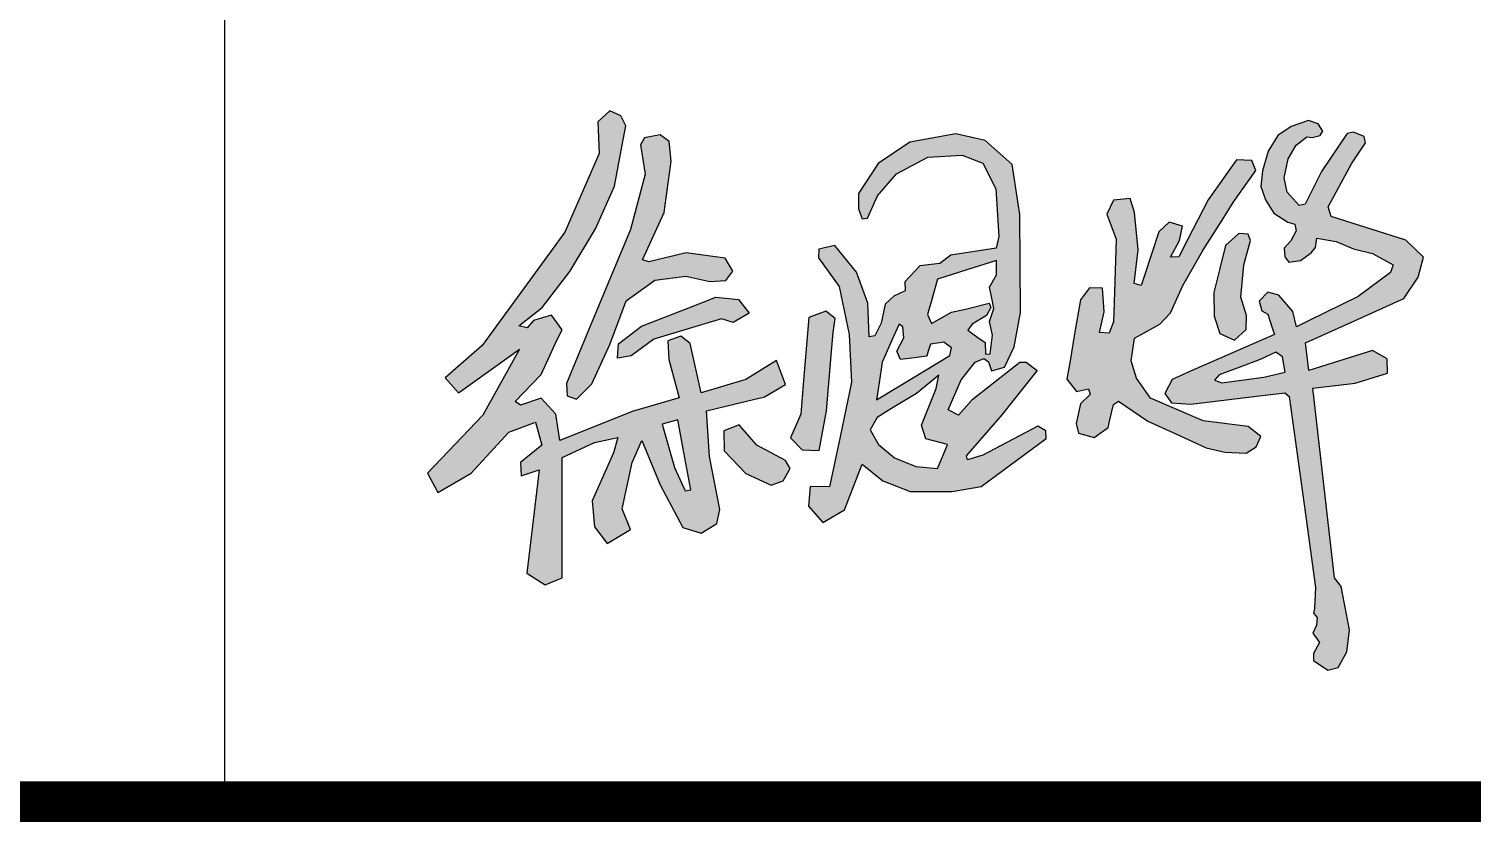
# Model space of a CAD drawing. Extents: x 1728470 to 1835391, y -157368 to 197905.
# Drawn here: x 1785035 to 1786804, y 126468 to 127440 of the extents above; entities that cross this region are included whole.
import ezdxf

# ---------------------------------------------------------------- set-up
doc = ezdxf.new("R2010")
doc.units = 0
doc.header["$LTSCALE"] = 1000
doc.header["$MEASUREMENT"] = 0
doc.layers.get('0').update_dxf_attribs({"linetype": 'CONTINUOUS'})
doc.layers.add('PP-PM-TK', color=7, linetype='CONTINUOUS')
doc.layers.add('PUB_TITLE', color=4, linetype='CONTINUOUS')

msp = doc.modelspace()

# ---------------------------------------------------------------- hatches: boundary and pattern name
h = msp.add_hatch(color=256)
h.paths.add_polyline_path([(1786571.2, 127038.1), (1786563, 127043.9), (1786543.9, 127034.8), (1786515.6, 127024.3), (1786493.5, 127016.2), (1786487.9, 127009.6), (1786496.8, 127006.5), (1786548.2, 127013.2), (1786574.5, 127019.5)], flags=16)
h.paths.add_polyline_path([(1786601.2, 127307.8), (1786607.7, 127307.2), (1786617.3, 127309.3), (1786620.9, 127314.7), (1786614.8, 127323.7), (1786603.3, 127327.7), (1786581.7, 127320.6), (1786565.4, 127309.5), (1786553.7, 127290.3), (1786546.8, 127266.2), (1786544.9, 127246.9), (1786550.6, 127230.6), (1786560.6, 127214.3), (1786577.8, 127203.3), (1786586.5, 127201), (1786588.2, 127192.6), (1786581.3, 127180.3), (1786573.3, 127171.6), (1786574.2, 127160.7), (1786579.2, 127154.2), (1786593.2, 127156.5), (1786606.6, 127165.9), (1786611.8, 127172.4), (1786613.5, 127183.5), (1786637, 127179.7), (1786658.3, 127170.8), (1786681.8, 127164.7), (1786698.9, 127155.3), (1786706.8, 127151), (1786703.5, 127141.7), (1786664.2, 127112.1), (1786603.3, 127082.3), (1786588.5, 127075), (1786583.9, 127093.7), (1786566.7, 127114), (1786553.1, 127117.6), (1786542.6, 127106.3), (1786545.8, 127094.8), (1786553.3, 127090.6), (1786558.8, 127073.9), (1786561.5, 127065.5), (1786458.7, 127020.5), (1786436.2, 127010.6), (1786426.9, 126993.2), (1786435.3, 126981.7), (1786458.9, 126980.3), (1786536.1, 126989.5), (1786574.1, 126994), (1786579.4, 126989.7), (1786597.8, 126857.4), (1786611.9, 126755.7), (1786610.4, 126729.7), (1786609.4, 126724), (1786613.8, 126719), (1786612.9, 126709.3), (1786608.6, 126699.7), (1786616.5, 126688.3), (1786609.4, 126674.8), (1786609.2, 126666.2), (1786626.8, 126654.4), (1786639.5, 126657.5), (1786650.2, 126676.7), (1786653.6, 126703.8), (1786643, 126756.7), (1786635.2, 126767.5), (1786608.6, 126999.8), (1786660.3, 127006), (1786700, 127018.4), (1786699.6, 127035.8), (1786681.4, 127046.1), (1786603.7, 127021.3), (1786599.5, 127055.2), (1786659.5, 127082.4), (1786720, 127109.9), (1786737.7, 127135.9), (1786744.3, 127160.3), (1786722.4, 127181.3), (1786631, 127210.2), (1786627.2, 127221.9), (1786656, 127274.9), (1786673.1, 127300.4), (1786671.4, 127308.2), (1786658.3, 127313.6), (1786650.5, 127311.8), (1786618.9, 127265.2), (1786599.2, 127225.5), (1786591.7, 127223.9), (1786577, 127240.1), (1786573.4, 127257.8), (1786578.1, 127280.9), (1786588.2, 127297.8)])
h.paths.add_polyline_path([(1786529.1, 127188.7), (1786517.6, 127189.3), (1786501.5, 127174.5), (1786494.5, 127146.3), (1786487.3, 127117.1), (1786487.6, 127087.9), (1786494.5, 127067), (1786512.4, 127058.5), (1786526.7, 127071.8), (1786527.3, 127088.8), (1786520, 127111.2), (1786523.9, 127150.8), (1786532.1, 127180.8)], flags=17)
h.paths.add_polyline_path([(1786389.8, 127215.1), (1786384.6, 127232.1), (1786364.1, 127230.2), (1786355.8, 127212.9), (1786367.3, 127182.3), (1786364.8, 127104.9), (1786364.1, 127081.2), (1786359, 127067.2), (1786346.8, 127067.9), (1786352.5, 127093.5), (1786350.7, 127122.3), (1786334.5, 127122.7), (1786323.7, 127108.3), (1786316.5, 127066.5), (1786310.8, 127033.4), (1786306.9, 127011), (1786318.6, 126995.8), (1786333.4, 126999.1), (1786335.6, 126991.9), (1786323.7, 126980.5), (1786318.3, 126956.7), (1786321.2, 126944.8), (1786340.6, 126939.4), (1786357.6, 126951.7), (1786359.7, 126961), (1786364.1, 126979.7), (1786370.2, 126984.1), (1786406.3, 126959.6), (1786444.9, 126941.9), (1786477.7, 126926.9), (1786500.4, 126921.4), (1786526.7, 126920.3), (1786539, 126927.9), (1786544.7, 126940.5), (1786529.2, 126952.8), (1786474.1, 126960), (1786409.5, 126987.5), (1786392.2, 127012.3), (1786385.7, 127033.2), (1786390, 127061), (1786421.1, 127078.3), (1786434, 127092.2), (1786449, 127125.6), (1786473.5, 127168.5), (1786494.3, 127201.2), (1786511.7, 127228.6), (1786538.4, 127266.5), (1786533.5, 127278.8), (1786514.7, 127279.8), (1786480.3, 127230.6), (1786455.3, 127182.5), (1786444, 127160.6), (1786433.8, 127160.4), (1786445.2, 127181), (1786448.6, 127198.5), (1786432.3, 127203.1), (1786419.6, 127191.4), (1786411, 127165.3), (1786401.6, 127136.8), (1786397.9, 127125.6), (1786389.5, 127128.1), (1786394.4, 127169.3)])
h.paths.add_polyline_path([(1786146.7, 126999.4), (1786150, 127015.8), (1786122.5, 126993.3), (1786092.1, 126974.8), (1786074.5, 126964.1), (1786065.9, 126948.6), (1786076.1, 126931), (1786095.8, 126914.6), (1786121.7, 126903.9), (1786148.3, 126901.5), (1786159.4, 126927.7), (1786160.7, 126930.7), (1786134, 126937.9), (1786128.6, 126954.7)], flags=16)
h.paths.add_polyline_path([(1786220.8, 127138.7), (1786220.5, 127156.4), (1786184.5, 127144.9), (1786148.5, 127133.5), (1786141.4, 127108.7), (1786136, 127090.1), (1786141, 127079), (1786165.6, 127093), (1786182.9, 127096.6), (1786211.6, 127104.1), (1786213.6, 127098.6), (1786208.4, 127088.8), (1786190.7, 127078.3), (1786185.5, 127070.8), (1786197.9, 127062), (1786206.7, 127055.8), (1786207.1, 127041.4), (1786212.9, 127042.1), (1786215.6, 127064.6), (1786212.3, 127081.6), (1786217.5, 127097.6), (1786214.9, 127110.3), (1786212.2, 127123.5)], flags=16)
h.paths.add_polyline_path([(1786105.8, 127074.9), (1786101.4, 127078.2), (1786094.6, 127063), (1786080.7, 127031.8), (1786076.8, 127006.4), (1786073.6, 126985.4), (1786101.4, 127002.2), (1786163.5, 127040), (1786165.4, 127049.2), (1786156, 127056.4), (1786139.9, 127053.9), (1786136.9, 127045), (1786135.1, 127039.2), (1786119.9, 127037.1), (1786102.9, 127034.8), (1786098.6, 127045.2), (1786107.1, 127061.4)], flags=16)
h.paths.add_polyline_path([(1786049.1, 127142), (1786022.4, 127174.6), (1786002.8, 127170.1), (1786002.3, 127159.5), (1786028, 127124.3), (1786040, 127065.6), (1786043, 127007.4), (1786029, 126940.1), (1786016.1, 126878.8), (1785992.3, 126879.3), (1785990.2, 126855.2), (1786007.8, 126835.1), (1786034.5, 126850.7), (1786056.1, 126906.9), (1786081.3, 126886.3), (1786115, 126873.3), (1786166.3, 126873.3), (1786202, 126879.3), (1786281.4, 126938.1), (1786281.1, 126947.6), (1786271.2, 126953.1), (1786203.8, 126917.8), (1786185.1, 126912.1), (1786184.1, 126917.1), (1786227.8, 126967.1), (1786270.4, 127020.9), (1786257.1, 127031.4), (1786249.3, 127031.4), (1786190.5, 126985.3), (1786174.1, 126966.7), (1786161.4, 126973.2), (1786177.5, 127010), (1786194.7, 127031.7), (1786205.1, 127036), (1786210.9, 127032.1), (1786214.4, 127021.2), (1786230.4, 127025.5), (1786242.4, 127050.7), (1786250.2, 127092.7), (1786249.4, 127212.5), (1786239.7, 127274), (1786207, 127303.3), (1786170.9, 127311.5), (1786114.3, 127301.3), (1786075.8, 127275), (1786051.4, 127238.4), (1786051.5, 127219.5), (1786055.9, 127207.5), (1786062.7, 127208.3), (1786075, 127235.6), (1786098.3, 127262.5), (1786136.5, 127283.1), (1786178.6, 127285.2), (1786203.9, 127275.4), (1786219.8, 127244.1), (1786223.6, 127185.8), (1786220.2, 127171.6), (1786164.8, 127163), (1786151.1, 127152.8), (1786126.6, 127149.8), (1786108.2, 127130.3), (1786108.6, 127119.1), (1786094.9, 127112.7), (1786084.1, 127102.8), (1786079.4, 127079.7), (1786071.7, 127063.8), (1786064.7, 127062.7), (1786062.9, 127103.9)])
h.paths.add_polyline_path([(1786023.1, 127085.4), (1786011.6, 127094.4), (1785990.8, 127086.6), (1785984.3, 127009.2), (1785980.8, 126967.8), (1785968.1, 126939.1), (1785982.4, 126924.1), (1786003.2, 126923.5), (1786012.3, 126972.2), (1786018.8, 127049.5), (1786020.3, 127067.9)])
h.paths.add_polyline_path([(1785905.4, 126955.1), (1785886.6, 126947.5), (1785886.9, 126923.2), (1785913.5, 126895.1), (1785944.3, 126881.1), (1785959.2, 126886.3), (1785967.6, 126901.5), (1785962.1, 126911.2), (1785926.8, 126930), (1785909.9, 126949.8)])
h.paths.add_polyline_path([(1785830, 126961), (1785810.7, 126955.6), (1785825.9, 126902.5), (1785838.9, 126874), (1785846, 126875.3), (1785839.5, 126909.9)], flags=16)
h.paths.add_polyline_path([(1785756.2, 127036.8), (1785757.5, 127054.2), (1785785.5, 127075.9), (1785845.7, 127099.2), (1785876.6, 127111.2), (1785904.6, 127108.4), (1785917.4, 127091.7), (1785898, 127080.5), (1785883.5, 127084.8), (1785800.6, 127059.8), (1785772.9, 127039.4)], flags=17)
h.paths.add_polyline_path([(1785819.3, 127302.3), (1785808.6, 127310.4), (1785789.3, 127306.6), (1785784.2, 127298.2), (1785789.9, 127262.3), (1785772, 127194.2), (1785720.7, 127070.9), (1785693.6, 127005.6), (1785694.6, 126990.4), (1785705.8, 126986.3), (1785724.8, 127005.3), (1785746.8, 127053.5), (1785766.8, 127106.7), (1785801.9, 127132), (1785839.8, 127137), (1785869.3, 127130.5), (1785889, 127131.7), (1785897.4, 127143.3), (1785888.1, 127159.1), (1785840.1, 127165.9), (1785794.5, 127154.6), (1785786.7, 127157.3), (1785813.3, 127215.2), (1785821.9, 127277.9)], flags=17)
h.paths.add_polyline_path([(1785760.1, 127333.6), (1785746.8, 127339.7), (1785732.1, 127326.4), (1785733.7, 127287.4), (1785691.4, 127191), (1785590.2, 127052.3), (1785544.7, 127012.5), (1785561.4, 126994.2), (1785606.9, 127026.8), (1785635.9, 127047.7), (1785590.9, 126966.7), (1785523.1, 126895.8), (1785535.9, 126871.9), (1785576.6, 126895.8), (1785622.8, 126946), (1785655.5, 126958), (1785663.5, 126930.1), (1785637.2, 126908.6), (1785638, 126892.6), (1785660.3, 126899.8), (1785650.7, 126820.9), (1785644.9, 126773), (1785667.5, 126758.8), (1785688.2, 126767.5), (1785688.2, 126915), (1785728.1, 126933.3), (1785756.4, 126939.5), (1785751.4, 126920.5), (1785725.1, 126861.9), (1785727.9, 126830.1), (1785743.6, 126809.4), (1785772.1, 126826.7), (1785762, 126851.8), (1785774.3, 126908.8), (1785786.1, 126935.6), (1785808.4, 126881.4), (1785836.3, 126828.9), (1785858.7, 126822.2), (1785877.7, 126834), (1785881.6, 126851.3), (1785868.8, 126916), (1785865.4, 126971.9), (1785936.4, 126989.2), (1785962.1, 127004.2), (1785950.9, 127033.8), (1785913.5, 127010.4), (1785858.7, 126994.2), (1785845.3, 127054.5), (1785833.6, 127063.4), (1785817.9, 127057.8), (1785819, 127034.9), (1785831.9, 126988.1), (1785774.3, 126971.3), (1785685.5, 126935.6), (1785680.4, 126968), (1785662.6, 126987.5), (1785637.4, 126979.1), (1785630.7, 126983.6), (1785662.6, 127016.5), (1785682.1, 127059.5), (1785688.3, 127071.4), (1785675.4, 127089.3), (1785653.1, 127082.6), (1785645.2, 127073.7), (1785635.2, 127076.4), (1785663.7, 127098.8), (1785697.8, 127142.9), (1785729.1, 127195), (1785752.5, 127247.5), (1785761.5, 127295.5), (1785766.3, 127321.4)])

# ---------------------------------------------------------------- linework, layer by layer
for p, q in [((1785746.8, 127339.7), (1785732.1, 127326.4)), ((1785732.1, 127326.4), (1785733.7, 127287.4)), ((1785760.1, 127333.6), (1785746.8, 127339.7)), ((1785766.3, 127321.4), (1785760.1, 127333.6)), ((1786603.3, 127327.7), (1786581.7, 127320.6)), ((1786614.8, 127323.7), (1786603.3, 127327.7)), ((1785761.5, 127295.5), (1785766.3, 127321.4)), ((1785808.6, 127310.4), (1785789.3, 127306.6)), ((1785819.3, 127302.3), (1785808.6, 127310.4)), ((1786170.9, 127311.5), (1786114.3, 127301.3)), ((1786207, 127303.3), (1786170.9, 127311.5)), ((1786565.4, 127309.5), (1786553.7, 127290.3)), ((1786581.7, 127320.6), (1786565.4, 127309.5)), ((1786607.7, 127307.2), (1786617.3, 127309.3)), ((1786620.9, 127314.7), (1786614.8, 127323.7)), ((1786617.3, 127309.3), (1786620.9, 127314.7)), ((1786650.5, 127311.8), (1786618.9, 127265.2)), ((1786658.3, 127313.6), (1786650.5, 127311.8)), ((1786671.4, 127308.2), (1786658.3, 127313.6)), ((1785752.5, 127247.5), (1785761.5, 127295.5)), ((1785789.3, 127306.6), (1785784.2, 127298.2)), ((1785784.2, 127298.2), (1785789.9, 127262.3)), ((1785821.9, 127277.9), (1785819.3, 127302.3)), ((1786114.3, 127301.3), (1786075.8, 127275)), ((1786239.7, 127274), (1786207, 127303.3)), ((1786578.1, 127280.9), (1786588.2, 127297.8)), ((1786588.2, 127297.8), (1786601.2, 127307.8)), ((1786601.2, 127307.8), (1786607.7, 127307.2)), ((1786656, 127274.9), (1786673.1, 127300.4)), ((1786673.1, 127300.4), (1786671.4, 127308.2)), ((1785733.7, 127287.4), (1785691.4, 127191)), ((1785813.3, 127215.2), (1785821.9, 127277.9)), ((1786075.8, 127275), (1786051.4, 127238.4)), ((1786098.3, 127262.5), (1786136.5, 127283.1)), ((1786136.5, 127283.1), (1786178.6, 127285.2)), ((1786178.6, 127285.2), (1786203.9, 127275.4)), ((1786203.9, 127275.4), (1786219.8, 127244.1)), ((1786249.4, 127212.5), (1786239.7, 127274)), ((1786514.7, 127279.8), (1786480.3, 127230.6)), ((1786533.5, 127278.8), (1786514.7, 127279.8)), ((1786538.4, 127266.5), (1786533.5, 127278.8)), ((1786553.7, 127290.3), (1786546.8, 127266.2)), ((1786573.4, 127257.8), (1786578.1, 127280.9)), ((1786627.2, 127221.9), (1786656, 127274.9)), ((1785789.9, 127262.3), (1785772, 127194.2)), ((1786075, 127235.6), (1786098.3, 127262.5)), ((1786511.7, 127228.6), (1786538.4, 127266.5)), ((1786546.8, 127266.2), (1786544.9, 127246.9)), ((1786577, 127240.1), (1786573.4, 127257.8)), ((1786618.9, 127265.2), (1786599.2, 127225.5)), ((1785729.1, 127195), (1785752.5, 127247.5)), ((1786051.4, 127238.4), (1786051.5, 127219.5)), ((1786219.8, 127244.1), (1786223.6, 127185.8)), ((1786544.9, 127246.9), (1786550.6, 127230.6)), ((1786591.7, 127223.9), (1786577, 127240.1)), ((1786062.7, 127208.3), (1786075, 127235.6)), ((1786364.1, 127230.2), (1786355.8, 127212.9)), ((1786384.6, 127232.1), (1786364.1, 127230.2)), ((1786389.8, 127215.1), (1786384.6, 127232.1)), ((1786480.3, 127230.6), (1786455.3, 127182.5)), ((1786494.3, 127201.2), (1786511.7, 127228.6)), ((1786550.6, 127230.6), (1786560.6, 127214.3)), ((1786599.2, 127225.5), (1786591.7, 127223.9)), ((1786631, 127210.2), (1786627.2, 127221.9)), ((1785786.7, 127157.3), (1785813.3, 127215.2)), ((1786051.5, 127219.5), (1786055.9, 127207.5)), ((1786055.9, 127207.5), (1786062.7, 127208.3)), ((1786250.2, 127092.7), (1786249.4, 127212.5)), ((1786355.8, 127212.9), (1786367.3, 127182.3)), ((1786394.4, 127169.3), (1786389.8, 127215.1)), ((1786432.3, 127203.1), (1786419.6, 127191.4)), ((1786448.6, 127198.5), (1786432.3, 127203.1)), ((1786560.6, 127214.3), (1786577.8, 127203.3)), ((1786577.8, 127203.3), (1786586.5, 127201)), ((1786722.4, 127181.3), (1786631, 127210.2)), ((1785691.4, 127191), (1785590.2, 127052.3)), ((1785697.8, 127142.9), (1785729.1, 127195)), ((1785772, 127194.2), (1785720.7, 127070.9)), ((1786223.6, 127185.8), (1786220.2, 127171.6)), ((1786419.6, 127191.4), (1786411, 127165.3)), ((1786445.2, 127181), (1786448.6, 127198.5)), ((1786473.5, 127168.5), (1786494.3, 127201.2)), ((1786517.6, 127189.3), (1786501.5, 127174.5)), ((1786529.1, 127188.7), (1786517.6, 127189.3)), ((1786532.1, 127180.8), (1786529.1, 127188.7)), ((1786588.2, 127192.6), (1786581.3, 127180.3)), ((1786586.5, 127201), (1786588.2, 127192.6)), ((1786002.8, 127170.1), (1786002.3, 127159.5)), ((1786022.4, 127174.6), (1786002.8, 127170.1)), ((1786049.1, 127142), (1786022.4, 127174.6)), ((1786220.2, 127171.6), (1786164.8, 127163)), ((1786367.3, 127182.3), (1786364.8, 127104.9)), ((1786389.5, 127128.1), (1786394.4, 127169.3)), ((1786433.8, 127160.4), (1786445.2, 127181)), ((1786455.3, 127182.5), (1786444, 127160.6)), ((1786449, 127125.6), (1786473.5, 127168.5)), ((1786501.5, 127174.5), (1786494.5, 127146.3)), ((1786523.9, 127150.8), (1786532.1, 127180.8)), ((1786581.3, 127180.3), (1786573.3, 127171.6)), ((1786573.3, 127171.6), (1786574.2, 127160.7)), ((1786606.6, 127165.9), (1786611.8, 127172.4)), ((1786611.8, 127172.4), (1786613.5, 127183.5)), ((1786613.5, 127183.5), (1786637, 127179.7)), ((1786637, 127179.7), (1786658.3, 127170.8)), ((1786658.3, 127170.8), (1786681.8, 127164.7)), ((1786744.3, 127160.3), (1786722.4, 127181.3)), ((1785794.5, 127154.6), (1785786.7, 127157.3)), ((1785840.1, 127165.9), (1785794.5, 127154.6)), ((1785888.1, 127159.1), (1785840.1, 127165.9)), ((1785897.4, 127143.3), (1785888.1, 127159.1)), ((1786002.3, 127159.5), (1786028, 127124.3)), ((1786126.6, 127149.8), (1786108.2, 127130.3)), ((1786151.1, 127152.8), (1786126.6, 127149.8)), ((1786164.8, 127163), (1786151.1, 127152.8)), ((1786220.5, 127156.4), (1786184.5, 127144.9)), ((1786220.8, 127138.7), (1786220.5, 127156.4)), ((1786411, 127165.3), (1786401.6, 127136.8)), ((1786444, 127160.6), (1786433.8, 127160.4)), ((1786520, 127111.2), (1786523.9, 127150.8)), ((1786574.2, 127160.7), (1786579.2, 127154.2)), ((1786579.2, 127154.2), (1786593.2, 127156.5)), ((1786593.2, 127156.5), (1786606.6, 127165.9)), ((1786681.8, 127164.7), (1786698.9, 127155.3)), ((1786698.9, 127155.3), (1786706.8, 127151)), ((1786706.8, 127151), (1786703.5, 127141.7)), ((1786737.7, 127135.9), (1786744.3, 127160.3)), ((1785663.7, 127098.8), (1785697.8, 127142.9)), ((1785766.8, 127106.7), (1785801.9, 127132)), ((1785801.9, 127132), (1785839.8, 127137)), ((1785839.8, 127137), (1785869.3, 127130.5)), ((1785889, 127131.7), (1785897.4, 127143.3)), ((1786062.9, 127103.9), (1786049.1, 127142)), ((1786148.5, 127133.5), (1786141.4, 127108.7)), ((1786184.5, 127144.9), (1786148.5, 127133.5)), ((1786212.2, 127123.5), (1786220.8, 127138.7)), ((1786401.6, 127136.8), (1786397.9, 127125.6)), ((1786494.5, 127146.3), (1786487.3, 127117.1)), ((1786703.5, 127141.7), (1786664.2, 127112.1)), ((1786720, 127109.9), (1786737.7, 127135.9)), ((1785869.3, 127130.5), (1785889, 127131.7)), ((1786028, 127124.3), (1786040, 127065.6)), ((1786108.6, 127119.1), (1786094.9, 127112.7)), ((1786108.2, 127130.3), (1786108.6, 127119.1)), ((1786214.9, 127110.3), (1786212.2, 127123.5)), ((1786334.5, 127122.7), (1786323.7, 127108.3)), ((1786350.7, 127122.3), (1786334.5, 127122.7)), ((1786352.5, 127093.5), (1786350.7, 127122.3)), ((1786397.9, 127125.6), (1786389.5, 127128.1)), ((1786434, 127092.2), (1786449, 127125.6)), ((1786487.3, 127117.1), (1786487.6, 127087.9)), ((1786553.1, 127117.6), (1786542.6, 127106.3)), ((1786566.7, 127114), (1786553.1, 127117.6)), ((1785635.2, 127076.4), (1785663.7, 127098.8)), ((1785746.8, 127053.5), (1785766.8, 127106.7)), ((1785785.5, 127075.9), (1785845.7, 127099.2)), ((1785845.7, 127099.2), (1785876.6, 127111.2)), ((1785876.6, 127111.2), (1785904.6, 127108.4)), ((1785904.6, 127108.4), (1785917.4, 127091.7)), ((1786064.7, 127062.7), (1786062.9, 127103.9)), ((1786084.1, 127102.8), (1786079.4, 127079.7)), ((1786094.9, 127112.7), (1786084.1, 127102.8)), ((1786141.4, 127108.7), (1786136, 127090.1)), ((1786165.6, 127093), (1786182.9, 127096.6)), ((1786182.9, 127096.6), (1786211.6, 127104.1)), ((1786213.6, 127098.6), (1786208.4, 127088.8)), ((1786211.6, 127104.1), (1786213.6, 127098.6)), ((1786212.3, 127081.6), (1786217.5, 127097.6)), ((1786217.5, 127097.6), (1786214.9, 127110.3)), ((1786323.7, 127108.3), (1786316.5, 127066.5)), ((1786364.8, 127104.9), (1786364.1, 127081.2)), ((1786527.3, 127088.8), (1786520, 127111.2)), ((1786542.6, 127106.3), (1786545.8, 127094.8)), ((1786583.9, 127093.7), (1786566.7, 127114)), ((1786664.2, 127112.1), (1786603.3, 127082.3)), ((1786659.5, 127082.4), (1786720, 127109.9)), ((1785653.1, 127082.6), (1785645.2, 127073.7)), ((1785675.4, 127089.3), (1785653.1, 127082.6)), ((1785688.3, 127071.4), (1785675.4, 127089.3)), ((1785883.5, 127084.8), (1785800.6, 127059.8)), ((1785898, 127080.5), (1785883.5, 127084.8)), ((1785917.4, 127091.7), (1785898, 127080.5)), ((1785990.8, 127086.6), (1785984.3, 127009.2)), ((1786011.6, 127094.4), (1785990.8, 127086.6)), ((1786023.1, 127085.4), (1786011.6, 127094.4)), ((1786020.3, 127067.9), (1786023.1, 127085.4)), ((1786079.4, 127079.7), (1786071.7, 127063.8)), ((1786136, 127090.1), (1786141, 127079)), ((1786141, 127079), (1786165.6, 127093)), ((1786208.4, 127088.8), (1786190.7, 127078.3)), ((1786215.6, 127064.6), (1786212.3, 127081.6)), ((1786242.4, 127050.7), (1786250.2, 127092.7)), ((1786346.8, 127067.9), (1786352.5, 127093.5)), ((1786364.1, 127081.2), (1786359, 127067.2)), ((1786421.1, 127078.3), (1786434, 127092.2)), ((1786487.6, 127087.9), (1786494.5, 127067)), ((1786526.7, 127071.8), (1786527.3, 127088.8)), ((1786545.8, 127094.8), (1786553.3, 127090.6)), ((1786553.3, 127090.6), (1786558.8, 127073.9)), ((1786588.5, 127075), (1786583.9, 127093.7)), ((1786603.3, 127082.3), (1786588.5, 127075)), ((1786599.5, 127055.2), (1786659.5, 127082.4)), ((1785645.2, 127073.7), (1785635.2, 127076.4)), ((1785682.1, 127059.5), (1785688.3, 127071.4)), ((1785720.7, 127070.9), (1785693.6, 127005.6)), ((1785757.5, 127054.2), (1785785.5, 127075.9)), ((1785833.6, 127063.4), (1785817.9, 127057.8)), ((1785845.3, 127054.5), (1785833.6, 127063.4)), ((1786018.8, 127049.5), (1786020.3, 127067.9)), ((1786040, 127065.6), (1786043, 127007.4)), ((1786071.7, 127063.8), (1786064.7, 127062.7)), ((1786094.6, 127063), (1786080.7, 127031.8)), ((1786101.4, 127078.2), (1786094.6, 127063)), ((1786098.6, 127045.2), (1786107.1, 127061.4)), ((1786105.8, 127074.9), (1786101.4, 127078.2)), ((1786107.1, 127061.4), (1786105.8, 127074.9)), ((1786190.7, 127078.3), (1786185.5, 127070.8)), ((1786185.5, 127070.8), (1786197.9, 127062)), ((1786197.9, 127062), (1786206.7, 127055.8)), ((1786212.9, 127042.1), (1786215.6, 127064.6)), ((1786316.5, 127066.5), (1786310.8, 127033.4)), ((1786359, 127067.2), (1786346.8, 127067.9)), ((1786390, 127061), (1786421.1, 127078.3)), ((1786561.5, 127065.5), (1786458.7, 127020.5)), ((1786494.5, 127067), (1786512.4, 127058.5)), ((1786512.4, 127058.5), (1786526.7, 127071.8)), ((1786558.8, 127073.9), (1786561.5, 127065.5)), ((1785590.2, 127052.3), (1785544.7, 127012.5)), ((1785635.9, 127047.7), (1785590.9, 126966.7)), ((1785606.9, 127026.8), (1785635.9, 127047.7)), ((1785635.9, 127047.7), (1785635.9, 127047.7)), ((1785662.6, 127016.5), (1785682.1, 127059.5)), ((1785724.8, 127005.3), (1785746.8, 127053.5)), ((1785756.2, 127036.8), (1785757.5, 127054.2)), ((1785800.6, 127059.8), (1785772.9, 127039.4)), ((1785817.9, 127057.8), (1785819, 127034.9)), ((1785858.7, 126994.2), (1785845.3, 127054.5)), ((1786012.3, 126972.2), (1786018.8, 127049.5)), ((1786102.9, 127034.8), (1786098.6, 127045.2)), ((1786136.9, 127045), (1786135.1, 127039.2)), ((1786139.9, 127053.9), (1786136.9, 127045)), ((1786156, 127056.4), (1786139.9, 127053.9)), ((1786165.4, 127049.2), (1786156, 127056.4)), ((1786163.5, 127040), (1786165.4, 127049.2)), ((1786206.7, 127055.8), (1786207.1, 127041.4)), ((1786230.4, 127025.5), (1786242.4, 127050.7)), ((1786385.7, 127033.2), (1786390, 127061)), ((1786563, 127043.9), (1786543.9, 127034.8)), ((1786571.2, 127038.1), (1786563, 127043.9)), ((1786603.7, 127021.3), (1786599.5, 127055.2)), ((1786681.4, 127046.1), (1786603.7, 127021.3)), ((1786699.6, 127035.8), (1786681.4, 127046.1)), ((1785561.4, 126994.2), (1785606.9, 127026.8)), ((1785772.9, 127039.4), (1785756.2, 127036.8)), ((1785819, 127034.9), (1785831.9, 126988.1)), ((1785950.9, 127033.8), (1785913.5, 127010.4)), ((1785962.1, 127004.2), (1785950.9, 127033.8)), ((1786080.7, 127031.8), (1786076.8, 127006.4)), ((1786101.4, 127002.2), (1786163.5, 127040)), ((1786119.9, 127037.1), (1786102.9, 127034.8)), ((1786135.1, 127039.2), (1786119.9, 127037.1)), ((1786177.5, 127010), (1786194.7, 127031.7)), ((1786249.3, 127031.4), (1786190.5, 126985.3)), ((1786194.7, 127031.7), (1786205.1, 127036)), ((1786205.1, 127036), (1786210.9, 127032.1)), ((1786207.1, 127041.4), (1786212.9, 127042.1)), ((1786210.9, 127032.1), (1786214.4, 127021.2)), ((1786257.1, 127031.4), (1786249.3, 127031.4)), ((1786270.4, 127020.9), (1786257.1, 127031.4)), ((1786310.8, 127033.4), (1786306.9, 127011)), ((1786392.2, 127012.3), (1786385.7, 127033.2)), ((1786543.9, 127034.8), (1786515.6, 127024.3)), ((1786574.5, 127019.5), (1786571.2, 127038.1)), ((1786700, 127018.4), (1786699.6, 127035.8)), ((1785544.7, 127012.5), (1785561.4, 126994.2)), ((1785630.7, 126983.6), (1785662.6, 127016.5)), ((1785913.5, 127010.4), (1785858.7, 126994.2)), ((1785984.3, 127009.2), (1785980.8, 126967.8)), ((1786150, 127015.8), (1786122.5, 126993.3)), ((1786146.7, 126999.4), (1786150, 127015.8)), ((1786161.4, 126973.2), (1786177.5, 127010)), ((1786214.4, 127021.2), (1786230.4, 127025.5)), ((1786227.8, 126967.1), (1786270.4, 127020.9)), ((1786306.9, 127011), (1786318.6, 126995.8)), ((1786409.5, 126987.5), (1786392.2, 127012.3)), ((1786436.2, 127010.6), (1786426.9, 126993.2)), ((1786458.7, 127020.5), (1786436.2, 127010.6)), ((1786493.5, 127016.2), (1786487.9, 127009.6)), ((1786487.9, 127009.6), (1786496.8, 127006.5)), ((1786515.6, 127024.3), (1786493.5, 127016.2)), ((1786496.8, 127006.5), (1786548.2, 127013.2)), ((1786548.2, 127013.2), (1786574.5, 127019.5)), ((1786660.3, 127006), (1786700, 127018.4)), ((1785693.6, 127005.6), (1785694.6, 126990.4)), ((1785694.6, 126990.4), (1785705.8, 126986.3)), ((1785705.8, 126986.3), (1785724.8, 127005.3)), ((1785936.4, 126989.2), (1785962.1, 127004.2)), ((1786043, 127007.4), (1786029, 126940.1)), ((1786076.8, 127006.4), (1786073.6, 126985.4)), ((1786073.6, 126985.4), (1786101.4, 127002.2)), ((1786122.5, 126993.3), (1786092.1, 126974.8)), ((1786128.6, 126954.7), (1786146.7, 126999.4)), ((1786318.6, 126995.8), (1786333.4, 126999.1)), ((1786335.6, 126991.9), (1786323.7, 126980.5)), ((1786333.4, 126999.1), (1786335.6, 126991.9)), ((1786426.9, 126993.2), (1786435.3, 126981.7)), ((1786536.1, 126989.5), (1786574.1, 126994)), ((1786574.1, 126994), (1786579.4, 126989.7)), ((1786608.6, 126999.8), (1786660.3, 127006)), ((1786635.2, 126767.5), (1786608.6, 126999.8)), ((1785637.4, 126979.1), (1785630.7, 126983.6)), ((1785662.6, 126987.5), (1785637.4, 126979.1)), ((1785680.4, 126968), (1785662.6, 126987.5)), ((1785831.9, 126988.1), (1785774.3, 126971.3)), ((1785865.4, 126971.9), (1785936.4, 126989.2)), ((1786092.1, 126974.8), (1786074.5, 126964.1)), ((1786174.1, 126966.7), (1786161.4, 126973.2)), ((1786190.5, 126985.3), (1786174.1, 126966.7)), ((1786323.7, 126980.5), (1786318.3, 126956.7)), ((1786359.7, 126961), (1786364.1, 126979.7)), ((1786364.1, 126979.7), (1786370.2, 126984.1)), ((1786370.2, 126984.1), (1786406.3, 126959.6)), ((1786474.1, 126960), (1786409.5, 126987.5)), ((1786435.3, 126981.7), (1786458.9, 126980.3)), ((1786458.9, 126980.3), (1786536.1, 126989.5)), ((1786579.4, 126989.7), (1786597.8, 126857.4)), ((1785590.9, 126966.7), (1785523.1, 126895.8)), ((1785622.8, 126946), (1785655.5, 126958)), ((1785655.5, 126958), (1785663.5, 126930.1)), ((1785685.5, 126935.6), (1785680.4, 126968)), ((1785774.3, 126971.3), (1785685.5, 126935.6)), ((1785830, 126961), (1785810.7, 126955.6)), ((1785810.7, 126955.6), (1785825.9, 126902.5)), ((1785839.5, 126909.9), (1785830, 126961)), ((1785868.8, 126916), (1785865.4, 126971.9)), ((1785905.4, 126955.1), (1785886.6, 126947.5)), ((1785909.9, 126949.8), (1785905.4, 126955.1)), ((1785980.8, 126967.8), (1785968.1, 126939.1)), ((1786003.2, 126923.5), (1786012.3, 126972.2)), ((1786074.5, 126964.1), (1786065.9, 126948.6)), ((1786184.1, 126917.1), (1786227.8, 126967.1)), ((1786318.3, 126956.7), (1786321.2, 126944.8)), ((1786357.6, 126951.7), (1786359.7, 126961)), ((1786406.3, 126959.6), (1786444.9, 126941.9)), ((1786529.2, 126952.8), (1786474.1, 126960)), ((1785576.6, 126895.8), (1785622.8, 126946)), ((1785728.1, 126933.3), (1785756.4, 126939.5)), ((1785756.4, 126939.5), (1785751.4, 126920.5)), ((1785886.6, 126947.5), (1785886.9, 126923.2)), ((1785926.8, 126930), (1785909.9, 126949.8)), ((1785968.1, 126939.1), (1785982.4, 126924.1)), ((1786029, 126940.1), (1786016.1, 126878.8)), ((1786065.9, 126948.6), (1786076.1, 126931)), ((1786134, 126937.9), (1786128.6, 126954.7)), ((1786160.7, 126930.7), (1786134, 126937.9)), ((1786202, 126879.3), (1786281.4, 126938.1)), ((1786271.2, 126953.1), (1786203.8, 126917.8)), ((1786281.1, 126947.6), (1786271.2, 126953.1)), ((1786281.4, 126938.1), (1786281.1, 126947.6)), ((1786321.2, 126944.8), (1786340.6, 126939.4)), ((1786340.6, 126939.4), (1786357.6, 126951.7)), ((1786444.9, 126941.9), (1786477.7, 126926.9)), ((1786544.7, 126940.5), (1786529.2, 126952.8)), ((1786539, 126927.9), (1786544.7, 126940.5)), ((1785663.5, 126930.1), (1785637.2, 126908.6)), ((1785688.2, 126915), (1785728.1, 126933.3)), ((1785751.4, 126920.5), (1785725.1, 126861.9)), ((1785774.3, 126908.8), (1785786.1, 126935.6)), ((1785786.1, 126935.6), (1785808.4, 126881.4)), ((1785886.9, 126923.2), (1785913.5, 126895.1)), ((1785962.1, 126911.2), (1785926.8, 126930)), ((1785982.4, 126924.1), (1786003.2, 126923.5)), ((1786076.1, 126931), (1786095.8, 126914.6)), ((1786148.3, 126901.5), (1786159.4, 126927.7)), ((1786159.4, 126927.7), (1786160.7, 126930.7)), ((1786477.7, 126926.9), (1786500.4, 126921.4)), ((1786500.4, 126921.4), (1786526.7, 126920.3)), ((1786526.7, 126920.3), (1786539, 126927.9)), ((1785637.2, 126908.6), (1785638, 126892.6)), ((1785688.2, 126767.5), (1785688.2, 126915)), ((1785762, 126851.8), (1785774.3, 126908.8)), ((1785825.9, 126902.5), (1785838.9, 126874)), ((1785846, 126875.3), (1785839.5, 126909.9)), ((1785881.6, 126851.3), (1785868.8, 126916)), ((1785967.6, 126901.5), (1785962.1, 126911.2)), ((1786034.5, 126850.7), (1786056.1, 126906.9)), ((1786056.1, 126906.9), (1786081.3, 126886.3)), ((1786095.8, 126914.6), (1786121.7, 126903.9)), ((1786121.7, 126903.9), (1786148.3, 126901.5)), ((1786185.1, 126912.1), (1786184.1, 126917.1)), ((1786203.8, 126917.8), (1786185.1, 126912.1)), ((1785523.1, 126895.8), (1785535.9, 126871.9)), ((1785535.9, 126871.9), (1785576.6, 126895.8)), ((1785638, 126892.6), (1785660.3, 126899.8)), ((1785660.3, 126899.8), (1785650.7, 126820.9)), ((1785913.5, 126895.1), (1785944.3, 126881.1)), ((1785944.3, 126881.1), (1785959.2, 126886.3)), ((1785959.2, 126886.3), (1785967.6, 126901.5)), ((1786081.3, 126886.3), (1786115, 126873.3)), ((1785808.4, 126881.4), (1785836.3, 126828.9)), ((1785838.9, 126874), (1785846, 126875.3)), ((1785992.3, 126879.3), (1785990.2, 126855.2)), ((1786016.1, 126878.8), (1785992.3, 126879.3)), ((1786115, 126873.3), (1786166.3, 126873.3)), ((1786166.3, 126873.3), (1786202, 126879.3)), ((1785725.1, 126861.9), (1785727.9, 126830.1)), ((1785772.1, 126826.7), (1785762, 126851.8)), ((1785877.7, 126834), (1785881.6, 126851.3)), ((1785990.2, 126855.2), (1786007.8, 126835.1)), ((1786007.8, 126835.1), (1786034.5, 126850.7)), ((1786597.8, 126857.4), (1786611.9, 126755.7)), ((1785858.7, 126822.2), (1785877.7, 126834)), ((1785650.7, 126820.9), (1785644.9, 126773)), ((1785727.9, 126830.1), (1785743.6, 126809.4)), ((1785743.6, 126809.4), (1785772.1, 126826.7)), ((1785836.3, 126828.9), (1785858.7, 126822.2)), ((1785644.9, 126773), (1785667.5, 126758.8)), ((1785667.5, 126758.8), (1785688.2, 126767.5)), ((1786643, 126756.7), (1786635.2, 126767.5)), ((1786611.9, 126755.7), (1786610.4, 126729.7)), ((1786653.6, 126703.8), (1786643, 126756.7)), ((1786610.4, 126729.7), (1786609.4, 126724)), ((1786612.9, 126709.3), (1786608.6, 126699.7)), ((1786609.4, 126724), (1786613.8, 126719)), ((1786613.8, 126719), (1786612.9, 126709.3)), ((1786608.6, 126699.7), (1786616.5, 126688.3)), ((1786650.2, 126676.7), (1786653.6, 126703.8)), ((1786609.4, 126674.8), (1786609.2, 126666.2)), ((1786616.5, 126688.3), (1786609.4, 126674.8)), ((1786639.5, 126657.5), (1786650.2, 126676.7)), ((1786609.2, 126666.2), (1786626.8, 126654.4)), ((1786626.8, 126654.4), (1786639.5, 126657.5))]:
    msp.add_line(p, q)
at = {"layer": 'PP-PM-TK', "color": 4, "const_width": 20}
msp.add_lwpolyline([(1781574.8, 126493), (1787074.8, 126493)], dxfattribs=at)
at = {"layer": 'PUB_TITLE', "color": 4}
for p, q in [((1785274.8, 126493), (1785274.8, 133493)), ((1781574.8, 126493), (1787074.8, 126493))]:
    msp.add_line(p, q, dxfattribs=at)
at = {"layer": 'PUB_TITLE', "color": 4, "const_width": 50}
msp.add_lwpolyline([(1781574.8, 126493), (1787074.8, 126493)], dxfattribs=at)

doc.saveas('drawing.dxf')
